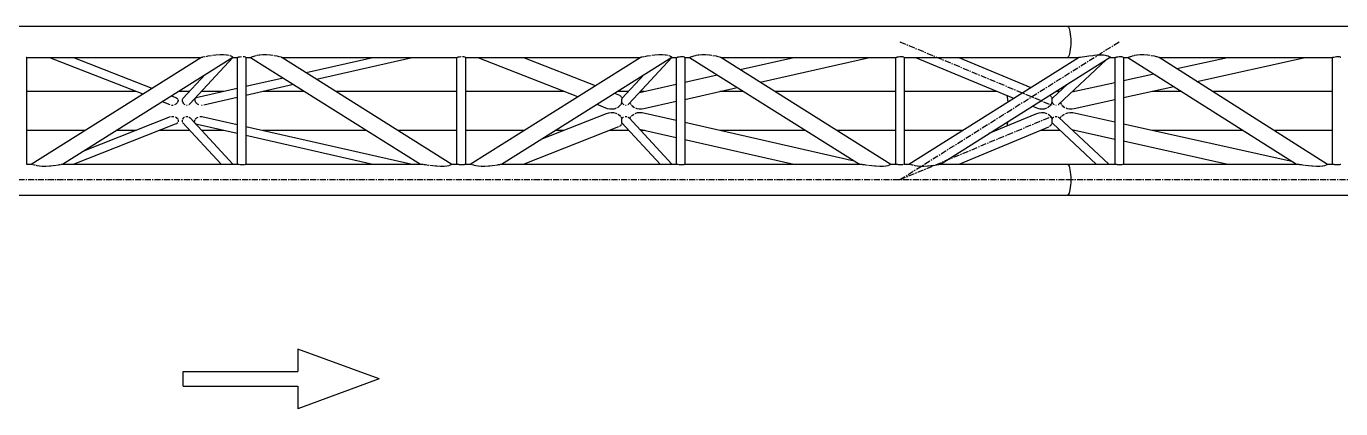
# Model space of a CAD drawing. Header units: millimetres. Extents: x 5143 to 30813, y 232 to 21408.
# Drawn here: x 26335 to 28053, y 13711 to 14211 of the extents above; entities that cross this region are included whole.
import ezdxf

# ---------------------------------------------------------------- set-up
doc = ezdxf.new("R2010")
doc.units = ezdxf.units.MM
doc.header["$LTSCALE"] = 0.25
doc.linetypes.add('CENTER', pattern=[50.8, 31.75, -6.35, 6.35, -6.35])
doc.linetypes.add('XKITLINE00', pattern=[0])

msp = doc.modelspace()

# ---------------------------------------------------------------- linework, layer by layer
at = {"color": 8, "linetype": 'XKITLINE00'}
for p, q in [((26261.4, 14210.6), (27695.3, 14210.6)), ((27695.3, 14210.6), (27696.1, 14210.3)), ((27695.3, 14210.6), (28863.8, 14210.6)), ((27695.3, 14210.6), (27696.1, 14210.3)), ((27696.1, 14210.3), (27696.9, 14209.4)), ((27696.1, 14210.3), (27696.9, 14209.4)), ((27696.9, 14209.4), (27697.6, 14207.9)), ((27696.9, 14209.4), (27697.6, 14207.9)), ((27697.6, 14207.9), (27698.2, 14205.8)), ((27697.6, 14207.9), (27698.2, 14205.8)), ((27698.2, 14205.8), (27698.7, 14203.3)), ((27698.7, 14203.3), (27699.2, 14200.4)), ((27699.2, 14200.4), (27699.5, 14197.2)), ((27699.5, 14197.2), (27699.7, 14193.8)), ((27699.7, 14186.7), (27699.5, 14183.3)), ((27699.7, 14193.8), (27699.8, 14190.3)), ((27699.8, 14190.3), (27699.7, 14186.7)), ((26335, 14170.3), (26335.2, 14170.1)), ((26335.2, 14170.1), (26335.2, 14030.6)), ((26335.2, 14170), (26563.4, 14170)), ((26341.3, 14030.6), (26563.4, 14170)), ((26365.6, 14170), (26487.3, 14122.2)), ((26382.3, 14030.5), (26604.8, 14170.2)), ((26396.8, 14170), (26499.3, 14129.7)), ((26605.1, 14170), (26549.2, 14109.8)), ((26563.4, 14170), (26563.5, 14170)), ((26563.5, 14170), (26563.7, 14170.1)), ((26563.7, 14170.1), (26564.5, 14170.3)), ((26564.9, 14170.3), (26565.4, 14170.4)), ((26565.4, 14170.4), (26565.8, 14170.5)), ((26565.8, 14170.5), (26568.6, 14171.1)), ((26568.6, 14171.1), (26568.6, 14171.1)), ((26569.6, 14171.3), (26571.6, 14171.6)), ((26571.6, 14171.6), (26572.8, 14171.9)), ((26572.8, 14171.9), (26577, 14172.6)), ((26578.6, 14172.8), (26583, 14173.3)), ((26583, 14173.3), (26588.3, 14173.8)), ((26588.3, 14173.8), (26593, 14173.8)), ((26593, 14173.8), (26596.9, 14173.5)), ((26596.9, 14173.5), (26597.7, 14173.3)), ((26597.7, 14173.3), (26600.1, 14172.9)), ((26600.1, 14172.9), (26600.4, 14172.8)), ((26601.1, 14172.6), (26602.4, 14172.1)), ((26602.4, 14172.1), (26603.1, 14171.6)), ((26603.1, 14171.6), (26603.8, 14171.3)), ((26603.8, 14171.3), (26603.9, 14171.3)), ((26604.1, 14171.1), (26604.6, 14170.6)), ((26604.4, 14170), (26610.6, 14170)), ((26604.6, 14170.6), (26604.5, 14170.5)), ((26604.5, 14170.5), (26604.7, 14170.3)), ((26604.7, 14170.3), (26604.8, 14170.2)), ((26610.6, 14170), (26610.8, 14170)), ((26610.6, 14170), (26610.6, 14030.6)), ((26610.8, 14170), (26611.6, 14170.3)), ((26610.8, 14170), (26610.8, 14170)), ((26611.9, 14170.3), (26612.7, 14170.5)), ((26612.7, 14170.5), (26612.9, 14170.5)), ((26612.9, 14170.5), (26614.5, 14170.9)), ((26614.5, 14170.9), (26616.3, 14171.1)), ((26618.5, 14171.1), (26619.6, 14171)), ((26619.6, 14171), (26620.9, 14170.7)), ((26620.9, 14170.7), (26621.3, 14170.5)), ((26621.3, 14170.5), (26621.7, 14170.4)), ((26621.7, 14170.4), (26621.7, 14170.3)), ((26621.8, 14170.3), (26622, 14170.1)), ((26622, 14170.1), (26622, 14030.6)), ((26622, 14170), (26628.2, 14170)), ((26628.1, 14170), (26628.4, 14170)), ((26628.1, 14170), (26850.2, 14030.6)), ((26628.1, 14170), (26628.1, 14170)), ((26628.6, 14170.2), (26628.4, 14170)), ((26628.6, 14170.2), (26628.9, 14170.3)), ((26629.2, 14170.3), (26629.8, 14170.5)), ((26629.9, 14170.6), (26629.8, 14170.5)), ((26629.9, 14170.6), (26631.1, 14171.1)), ((26631.4, 14171.3), (26631.5, 14171.3)), ((26631.5, 14171.3), (26632.7, 14171.6)), ((26632.7, 14171.6), (26633.7, 14172.1)), ((26633.7, 14172.1), (26635.5, 14172.6)), ((26636.3, 14172.8), (26636.6, 14172.9)), ((26636.6, 14172.9), (26639.3, 14173.2)), ((26639.3, 14173.2), (26640.2, 14173.4)), ((26640.2, 14173.4), (26644.2, 14173.8)), ((26644.2, 14173.8), (26648.8, 14173.7)), ((26648.8, 14173.7), (26653.8, 14173.3)), ((26653.8, 14173.3), (26654, 14173.2)), ((26654, 14173.2), (26657.6, 14172.8)), ((26659, 14172.6), (26662.7, 14171.8)), ((26662.7, 14171.8), (26663.8, 14171.6)), ((26663.8, 14171.6), (26665.3, 14171.3)), ((26666, 14171.1), (26666, 14171.1)), ((26666, 14171.1), (26668.1, 14170.5)), ((26668.1, 14170.5), (26668.3, 14170.4)), ((26668.3, 14170.4), (26668.5, 14170.3)), ((26668.6, 14170.3), (26669, 14170.1)), ((26669, 14170.1), (26891.2, 14030.6)), ((26669.1, 14170), (26897.4, 14170)), ((26700.7, 14150.1), (26788.1, 14170)), ((26714.3, 14141.6), (26839.2, 14170)), ((26897.4, 14170), (26897.5, 14170)), ((26897.4, 14170), (26897.4, 14030.6)), ((26897.5, 14170), (26897.6, 14170)), ((26897.6, 14170), (26898.4, 14170.3)), ((26898.7, 14170.3), (26899.5, 14170.5)), ((26899.5, 14170.5), (26899.7, 14170.5)), ((26899.7, 14170.5), (26901.3, 14170.9)), ((26901.3, 14170.9), (26903.1, 14171.1)), ((26903.1, 14171.1), (26903.4, 14171.1)), ((26905.1, 14171.1), (26906.4, 14171)), ((26906.4, 14171), (26907.7, 14170.7)), ((26907.7, 14170.7), (26908.1, 14170.5)), ((26908.1, 14170.5), (26908.5, 14170.4)), ((26908.5, 14170.4), (26908.5, 14170.3)), ((26908.6, 14170.3), (26908.8, 14170.1)), ((26908.8, 14170.1), (26908.8, 14030.6)), ((26908.8, 14170), (27137, 14170)), ((26914.9, 14030.6), (27137, 14170)), ((26924.9, 14170), (27055.4, 14118.7)), ((26955.9, 14030.5), (27178.4, 14170.2)), ((26984.6, 14170), (27078.4, 14133.2)), ((27178.7, 14170), (27122.8, 14109.8)), ((27137, 14170), (27137.3, 14170.1)), ((27137, 14170), (27137, 14170)), ((27137.3, 14170.1), (27138.2, 14170.3)), ((27138.5, 14170.3), (27139, 14170.4)), ((27139, 14170.4), (27139.4, 14170.5)), ((27139.4, 14170.5), (27142.2, 14171.1)), ((27142.2, 14171.1), (27142.4, 14171.1)), ((27143.3, 14171.3), (27145.2, 14171.6)), ((27145.2, 14171.6), (27146.3, 14171.8)), ((27146.3, 14171.8), (27150.9, 14172.6)), ((27152.4, 14172.8), (27156.5, 14173.2)), ((27156.5, 14173.2), (27161.8, 14173.7)), ((27161.8, 14173.7), (27166.5, 14173.8)), ((27166.5, 14173.8), (27170.4, 14173.5)), ((27170.4, 14173.5), (27171.3, 14173.2)), ((27171.3, 14173.2), (27173.6, 14172.9)), ((27173.6, 14172.9), (27173.9, 14172.8)), ((27174.6, 14172.6), (27175.9, 14172.1)), ((27175.9, 14172.1), (27176.6, 14171.6)), ((27176.6, 14171.6), (27177.4, 14171.3)), ((27177.4, 14171.3), (27177.5, 14171.3)), ((27177.6, 14171.1), (27178.2, 14170.6)), ((27178, 14170), (27184.2, 14170)), ((27178.2, 14170.6), (27178.1, 14170.5)), ((27178.1, 14170.5), (27178.2, 14170.3)), ((27178.3, 14170.3), (27178.4, 14170.2)), ((27184.2, 14170), (27184.3, 14170)), ((27184.2, 14170), (27184.2, 14030.6)), ((27184.3, 14170), (27184.4, 14170)), ((27184.4, 14170), (27185.2, 14170.3)), ((27185.5, 14170.3), (27186.3, 14170.4)), ((27186.3, 14170.4), (27186.5, 14170.5)), ((27186.5, 14170.5), (27188.1, 14170.9)), ((27188.1, 14170.9), (27189.9, 14171.1)), ((27189.9, 14171.1), (27191.6, 14171.1)), ((27191.6, 14171.1), (27193.2, 14171)), ((27193.2, 14171), (27194.5, 14170.7)), ((27194.5, 14170.7), (27194.9, 14170.4)), ((27194.9, 14170.4), (27195.3, 14170.4)), ((27195.3, 14170.4), (27195.3, 14170.3)), ((27195.4, 14170.3), (27195.6, 14170.1)), ((27195.6, 14170.1), (27195.6, 14030.6)), ((27195.6, 14170), (27201.7, 14170)), ((27201.7, 14170), (27202, 14170)), ((27201.7, 14170), (27423.8, 14030.6)), ((27201.7, 14170), (27201.7, 14170)), ((27202, 14170), (27202.2, 14170.2)), ((27202.2, 14170.2), (27202.6, 14170.3)), ((27202.8, 14170.3), (27203.3, 14170.4)), ((27203.5, 14170.6), (27203.3, 14170.4)), ((27203.5, 14170.6), (27204.8, 14171.1)), ((27205.1, 14171.3), (27206.3, 14171.5)), ((27205.1, 14171.2), (27205.1, 14171.3)), ((27206.3, 14171.5), (27207.4, 14172.1)), ((27207.4, 14172.1), (27209.3, 14172.6)), ((27210, 14172.8), (27210.3, 14172.8)), ((27210.3, 14172.8), (27212.9, 14173.2)), ((27212.9, 14173.2), (27213.8, 14173.4)), ((27213.8, 14173.4), (27217.9, 14173.8)), ((27217.9, 14173.8), (27222.5, 14173.7)), ((27222.5, 14173.7), (27227.5, 14173.2)), ((27227.5, 14173.2), (27227.6, 14173.2)), ((27227.6, 14173.2), (27231, 14172.8)), ((27232.3, 14172.6), (27236.4, 14171.8)), ((27236.4, 14171.8), (27237.4, 14171.5)), ((27237.4, 14171.5), (27238.8, 14171.2)), ((27239.4, 14171.1), (27239.7, 14171.1)), ((27239.7, 14171.1), (27241.7, 14170.4)), ((27241.7, 14170.4), (27241.9, 14170.4)), ((27241.9, 14170.4), (27242.1, 14170.3)), ((27242.2, 14170.3), (27242.6, 14170.1)), ((27242.6, 14170.1), (27464.8, 14030.6)), ((27242.7, 14170), (27471, 14170)), ((27268, 14154.1), (27337.8, 14170)), ((27294.2, 14137.6), (27436.7, 14170)), ((27470.9, 14170), (27470.9, 14030.6)), ((27471, 14170), (27471.1, 14170)), ((27471.1, 14170), (27471.2, 14170)), ((27471.2, 14170), (27472, 14170.3)), ((27472.3, 14170.3), (27473.1, 14170.4)), ((27473.1, 14170.4), (27473.3, 14170.5)), ((27473.3, 14170.5), (27474.9, 14170.9)), ((27474.9, 14170.9), (27476.6, 14171.1)), ((27476.6, 14171.1), (27478.4, 14171.1)), ((27478.4, 14171.1), (27480, 14171)), ((27480, 14171), (27481.3, 14170.7)), ((27481.3, 14170.7), (27481.7, 14170.4)), ((27481.7, 14170.4), (27482.1, 14170.4)), ((27482.1, 14170.4), (27482.1, 14170.3)), ((27482.2, 14170.3), (27482.3, 14170.1)), ((27482.3, 14170.1), (27482.3, 14030.6)), ((27482.3, 14170), (27695.3, 14170)), ((27488.4, 14030.6), (27710.1, 14170)), ((27497, 14170), (27625.2, 14116.6)), ((27529.4, 14030.5), (27751.3, 14170.1)), ((27553.7, 14170), (27647.7, 14130.8)), ((27695.3, 14170), (27696.1, 14170.3)), ((27695.3, 14170), (27696.1, 14170.3)), ((27695.3, 14170), (27710.4, 14170)), ((27696.9, 14171.2), (27696.1, 14170.3)), ((27696.9, 14171.2), (27696.1, 14170.3)), ((27697.6, 14172.7), (27696.9, 14171.2)), ((27697.6, 14172.7), (27696.9, 14171.2)), ((27698.2, 14174.7), (27697.6, 14172.7)), ((27698.2, 14174.7), (27697.6, 14172.7)), ((27698.7, 14177.2), (27698.2, 14174.7)), ((27699.2, 14180.1), (27698.7, 14177.2)), ((27699.5, 14183.3), (27699.2, 14180.1)), ((27710.2, 14170), (27710.1, 14169.9)), ((27710.1, 14169.9), (27710.2, 14169.9)), ((27710.2, 14169.9), (27711.7, 14170.2)), ((27711.7, 14170.2), (27712.7, 14170.3)), ((27712.7, 14170.3), (27714.5, 14170.6)), ((27714.5, 14170.6), (27718.4, 14171.2)), ((27718.4, 14171.2), (27723.4, 14172)), ((27723.4, 14172), (27728.6, 14172.6)), ((27728.6, 14172.6), (27730.2, 14172.7)), ((27730.2, 14172.7), (27733.9, 14173.1)), ((27733.9, 14173.1), (27738.7, 14173.3)), ((27738.7, 14173.3), (27742.8, 14173.1)), ((27742.8, 14173.1), (27744.6, 14172.7)), ((27744.6, 14172.7), (27746.1, 14172.5)), ((27746.1, 14172.5), (27748.6, 14171.9)), ((27748.6, 14171.9), (27749.9, 14171.2)), ((27749.9, 14171.2), (27750.2, 14171.1)), ((27750.2, 14171.1), (27751.1, 14170.6)), ((27751.1, 14170.6), (27751.1, 14170.3)), ((27751.1, 14170.3), (27751.3, 14170.1)), ((27751.1, 14170), (27757.2, 14170)), ((27757.2, 14170), (27757.4, 14169.9)), ((27757.2, 14170), (27757.2, 14030.6)), ((27757.4, 14170), (27758.2, 14170.2)), ((27757.4, 14169.9), (27757.4, 14170)), ((27758.2, 14170.2), (27758.4, 14170.3)), ((27758.7, 14170.3), (27759.4, 14170.4)), ((27759.4, 14170.4), (27759.5, 14170.5)), ((27759.5, 14170.5), (27761.1, 14170.8)), ((27761.1, 14170.8), (27762.9, 14171.1)), ((27762.9, 14171.1), (27764.6, 14171.1)), ((27764.6, 14171.1), (27766.2, 14171)), ((27766.2, 14171), (27767.5, 14170.7)), ((27767.5, 14170.7), (27768, 14170.4)), ((27768, 14170.4), (27768.3, 14170.4)), ((27768.3, 14170.4), (27768.3, 14170.3)), ((27768.4, 14170.3), (27768.6, 14170.1)), ((27768.6, 14170.1), (27768.6, 14030.5)), ((27768.6, 14170), (27774.5, 14170)), ((27774.5, 14170), (27994.6, 14030.6)), ((27774.6, 14170), (27774.9, 14169.9)), ((27774.9, 14169.9), (27775.1, 14170.1)), ((27775.1, 14170.1), (27775.7, 14170.3)), ((27775.8, 14170.3), (27776.3, 14170.4)), ((27776.4, 14170.5), (27776.3, 14170.4)), ((27776.4, 14170.5), (27778, 14171.1)), ((27778.3, 14171.2), (27779.4, 14171.5)), ((27779.4, 14171.5), (27780.4, 14172)), ((27780.4, 14172), (27782.8, 14172.6)), ((27783.2, 14172.7), (27786, 14173.1)), ((27786, 14173.1), (27786.7, 14173.3)), ((27786.7, 14173.3), (27790.7, 14173.7)), ((27790.7, 14173.7), (27795.3, 14173.6)), ((27795.3, 14173.6), (27800.2, 14173.2)), ((27800.2, 14173.2), (27800.6, 14173.1)), ((27800.6, 14173.1), (27803.7, 14172.7)), ((27804.7, 14172.6), (27804.8, 14172.6)), ((27804.8, 14172.6), (27809, 14171.8)), ((27809, 14171.8), (27810.2, 14171.5)), ((27810.2, 14171.5), (27811.5, 14171.2)), ((27811.9, 14171.1), (27812.3, 14171.1)), ((27812.3, 14171.1), (27814.4, 14170.4)), ((27814.4, 14170.4), (27814.5, 14170.4)), ((27814.5, 14170.4), (27814.7, 14170.3)), ((27814.8, 14170.3), (27815.1, 14170.1)), ((27815.1, 14170.1), (28035.4, 14030.6)), ((27815.3, 14170), (28041.4, 14170)), ((27838.5, 14155.3), (27904.8, 14170)), ((27864.7, 14138.7), (28006, 14170)), ((28041.3, 14170), (28041.3, 14030.6)), ((28041.4, 14170), (28041.5, 14169.9)), ((28041.5, 14169.9), (28041.6, 14170)), ((28041.6, 14170), (28042.4, 14170.2)), ((28042.4, 14170.2), (28042.7, 14170.3)), ((28042.9, 14170.3), (28043.6, 14170.4)), ((28043.6, 14170.4), (28043.7, 14170.4)), ((28043.7, 14170.4), (28045.2, 14170.8)), ((28045.2, 14170.8), (28047, 14171)), ((28047, 14171), (28048.8, 14171.1)), ((28048.8, 14171.1), (28050.4, 14171)), ((28050.4, 14171), (28051.6, 14170.7)), ((28051.6, 14170.7), (28052.1, 14170.4)), ((28052.1, 14170.4), (28052.4, 14170.4)), ((28052.4, 14170.4), (28052.5, 14170.3)), ((27683.8, 14108.6), (27746, 14166.8)), ((26569, 14147.7), (26539.6, 14116.2)), ((26622, 14132.3), (26670.6, 14143.3)), ((26622, 14120.7), (26684.1, 14134.8)), ((27142.6, 14147.7), (27113.3, 14116.2)), ((27136.2, 14124.2), (27184.2, 14135.1)), ((27195.6, 14137.7), (27237.8, 14147.3)), ((27676.4, 14117.2), (27695.4, 14134.9)), ((27701.1, 14124.9), (27757.2, 14137.3)), ((27768.6, 14139.8), (27808.3, 14148.6)), ((26335.2, 14125.7), (26478.4, 14125.7)), ((26524.5, 14119.8), (26530.6, 14117.4)), ((26530.6, 14117.4), (26531.7, 14116.8)), ((26533.9, 14125.7), (26548.5, 14125.7)), ((26556, 14116.8), (26557.3, 14117.6)), ((26557.3, 14117.6), (26610.6, 14129.7)), ((26564, 14125.7), (26592.9, 14125.7)), ((26566.9, 14108.2), (26610.6, 14118.1)), ((26644, 14125.7), (26698.7, 14125.7)), ((26739.7, 14125.7), (26897.4, 14125.7)), ((26908.8, 14125.7), (27037.7, 14125.7)), ((27103.6, 14123.3), (27108.2, 14121.5)), ((27107.5, 14125.7), (27122.1, 14125.7)), ((27108.2, 14121.5), (27109.2, 14121)), ((27110.2, 14120.6), (27110.3, 14120.5)), ((27110.3, 14120.5), (27111.4, 14119.6)), ((27111.4, 14119.6), (27111.9, 14119.2)), ((27111.9, 14119.2), (27112.4, 14118.5)), ((27112.8, 14118), (27113.1, 14117.6)), ((27113.1, 14117.6), (27113.2, 14116.8)), ((27137.6, 14125.7), (27142.6, 14125.7)), ((27195.6, 14115.2), (27264.1, 14130.8)), ((27241.5, 14125.7), (27272.2, 14125.7)), ((27313.3, 14125.7), (27470.9, 14125.7)), ((27482.3, 14125.7), (27603.3, 14125.7)), ((27616.1, 14120.3), (27616.7, 14118.2)), ((27616.1, 14120.3), (27616.7, 14118.2)), ((27616.7, 14118.2), (27617.2, 14115.2)), ((27616.7, 14118.2), (27617.2, 14115.2)), ((27672.3, 14120.4), (27673.2, 14119.7)), ((27673.2, 14119.7), (27673.7, 14119.3)), ((27673.7, 14119.3), (27674.3, 14118.5)), ((27674.7, 14118), (27674.9, 14117.6)), ((27674.9, 14117.6), (27675.1, 14116.8)), ((27676, 14116.8), (27676.4, 14117.2)), ((27676.4, 14117.2), (27676.5, 14117.2)), ((27680.6, 14125.7), (27685.5, 14125.7)), ((27702, 14125.7), (27704.8, 14125.7)), ((27768.6, 14117.4), (27834.5, 14132)), ((27806, 14125.7), (27844.4, 14125.7)), ((27885.2, 14125.7), (28041.3, 14125.7)), ((26512.5, 14112.3), (26522.6, 14108.3)), ((26524.7, 14107.8), (26527, 14107.8)), ((26529.4, 14108.5), (26531, 14109.3)), ((26531.7, 14110), (26531, 14109.3)), ((26531.7, 14116.8), (26532.1, 14116.6)), ((26531.7, 14110), (26532.4, 14110.6)), ((26532.1, 14116.6), (26532.9, 14115.5)), ((26532.8, 14111.5), (26532.4, 14110.6)), ((26533.2, 14114.9), (26533.4, 14113.8)), ((26533.4, 14113.6), (26533.2, 14112.2)), ((26533.2, 14112.2), (26533.2, 14112.1)), ((26533.4, 14113.8), (26533.4, 14113.6)), ((26539, 14114.8), (26538.9, 14113.6)), ((26538.9, 14113.6), (26538.9, 14113.2)), ((26538.9, 14113.2), (26539.2, 14112.1)), ((26539.1, 14114.9), (26539, 14114.8)), ((26539.6, 14116.2), (26539.3, 14115.5)), ((26539.4, 14111.5), (26540.2, 14110.1)), ((26540.2, 14110.1), (26540.3, 14110)), ((26540.3, 14110), (26541.5, 14108.9)), ((26541.5, 14108.9), (26542.3, 14108.5)), ((26544.5, 14107.8), (26544.8, 14107.7)), ((26544.8, 14107.7), (26545.2, 14107.8)), ((26547.6, 14108.5), (26548, 14108.6)), ((26548, 14108.6), (26549.2, 14109.8)), ((26556, 14116.8), (26555.2, 14115.6)), ((26555.2, 14115.6), (26555.2, 14115.5)), ((26555.2, 14114.9), (26555.2, 14114.1)), ((26555.2, 14114.1), (26555.5, 14113.6)), ((26555.5, 14113.6), (26555.7, 14112.5)), ((26555.7, 14112.5), (26556, 14112.1)), ((26556.4, 14111.5), (26556.8, 14110.9)), ((26556.8, 14110.9), (26557.9, 14110)), ((26557.9, 14110), (26558.4, 14109.5)), ((26558.4, 14109.5), (26560.3, 14108.5)), ((26560.3, 14108.5), (26560.3, 14108.5)), ((26564.2, 14107.8), (26564.8, 14107.7)), ((26564.8, 14107.7), (26564.9, 14107.8)), ((27080.6, 14108.8), (27094.3, 14103.4)), ((27094.3, 14103.4), (27097.4, 14102.7)), ((27097.4, 14102.7), (27100.5, 14102.6)), ((27100.5, 14102.6), (27103.5, 14103)), ((27103.5, 14103), (27106.3, 14103.9)), ((27106.3, 14103.9), (27106.3, 14103.9)), ((27107.6, 14104.6), (27108.7, 14105.2)), ((27108.7, 14105.2), (27109.7, 14106.2)), ((27109.7, 14106.2), (27110.7, 14107)), ((27111.3, 14107.8), (27110.7, 14107)), ((27112.2, 14109), (27111.8, 14108.5)), ((27112.6, 14110), (27112.2, 14109)), ((27113.2, 14111.1), (27112.6, 14110)), ((27112.9, 14115.1), (27112.8, 14113.6)), ((27112.8, 14113.6), (27112.9, 14113.4)), ((27113.1, 14115.5), (27112.9, 14115.1)), ((27112.9, 14113.4), (27113, 14111.8)), ((27113, 14111.8), (27113.2, 14111)), ((27113.3, 14116.2), (27113.1, 14115.5)), ((27113.2, 14116.8), (27113.4, 14116.3)), ((27113.2, 14111), (27113.8, 14110.1)), ((27113.8, 14110.1), (27113.9, 14110)), ((27113.9, 14110), (27115, 14108.9)), ((27115, 14108.9), (27115.9, 14108.5)), ((27118.1, 14107.8), (27118.4, 14107.7)), ((27118.4, 14107.7), (27118.8, 14107.8)), ((27121.2, 14108.5), (27121.6, 14108.6)), ((27121.6, 14108.6), (27122.8, 14109.8)), ((27123.6, 14110.7), (27124.1, 14110)), ((27124.1, 14110), (27125.2, 14108.5)), ((27125.7, 14107.8), (27127.5, 14106.2)), ((27127.5, 14106.2), (27127.7, 14106)), ((27127.7, 14106), (27129.8, 14104.6)), ((27131.3, 14103.9), (27132.8, 14103.3)), ((27132.8, 14103.3), (27135.8, 14102.7)), ((27135.8, 14102.7), (27138.9, 14102.6)), ((27138.9, 14102.6), (27142, 14103.1)), ((27142, 14103.1), (27184.2, 14112.7)), ((27617.2, 14115.2), (27617.7, 14111.9)), ((27617.2, 14115.2), (27617.7, 14111.9)), ((27649.8, 14106.3), (27656.5, 14103.5)), ((27656.5, 14103.5), (27659.5, 14102.8)), ((27659.5, 14102.8), (27662.6, 14102.6)), ((27662.6, 14102.6), (27665.6, 14103)), ((27665.6, 14103), (27668.4, 14103.9)), ((27669.6, 14104.6), (27670.8, 14105.3)), ((27670.8, 14105.3), (27671.8, 14106.3)), ((27671.8, 14106.3), (27672.7, 14107.1)), ((27673.3, 14107.8), (27672.7, 14107.1)), ((27674.2, 14109.1), (27673.8, 14108.5)), ((27674.6, 14110.1), (27674.2, 14109.1)), ((27675.2, 14111.3), (27674.6, 14110.1)), ((27675.2, 14115.4), (27675, 14115)), ((27675, 14115), (27675, 14113.5)), ((27675, 14113.5), (27675, 14113.3)), ((27675, 14113.3), (27675.1, 14111.7)), ((27675.1, 14116.8), (27675.4, 14116.2)), ((27675.1, 14111.7), (27675.2, 14111.3)), ((27675.3, 14116.2), (27675.2, 14115.4)), ((27675.2, 14111.3), (27676, 14110.1)), ((27675.2, 14111.3), (27675.2, 14111.3)), ((27675.4, 14116.2), (27676, 14116.8)), ((27676, 14110.1), (27676.1, 14110)), ((27676.1, 14110), (27677.3, 14108.9)), ((27677.3, 14108.9), (27678.1, 14108.5)), ((27680.3, 14107.8), (27680.6, 14107.7)), ((27680.6, 14107.7), (27680.9, 14107.8)), ((27683.4, 14108.5), (27683.8, 14108.6)), ((27685.9, 14110.6), (27686.3, 14110.1)), ((27686.3, 14110.1), (27686.3, 14110)), ((27686.3, 14110), (27687.5, 14108.5)), ((27688, 14107.8), (27689.8, 14106.3)), ((27689.8, 14106.3), (27690.1, 14106)), ((27690.1, 14106), (27692.2, 14104.6)), ((27693.8, 14103.9), (27695.2, 14103.3)), ((27695.2, 14103.3), (27698.2, 14102.7)), ((27698.2, 14102.7), (27701.4, 14102.7)), ((27701.4, 14102.7), (27704.4, 14103.2)), ((27704.4, 14103.2), (27757.2, 14114.9)), ((26396.7, 14030.6), (26530.3, 14083)), ((26410.2, 14048.1), (26523.5, 14092.6)), ((26524.8, 14092.8), (26525.7, 14093)), ((26525.7, 14093), (26528, 14092.8)), ((26528, 14092.8), (26528, 14092.8)), ((26530, 14092.2), (26531.7, 14091.1)), ((26530.3, 14083), (26532, 14083.8)), ((26531.7, 14091.1), (26532, 14090.7)), ((26532, 14090.7), (26533, 14089.6)), ((26532, 14083.9), (26533.2, 14085)), ((26532, 14083.9), (26532, 14083.8)), ((26533, 14089.6), (26533.2, 14089.1)), ((26533.2, 14085.1), (26533.2, 14085)), ((26533.7, 14086.4), (26533.4, 14085.7)), ((26533.5, 14088.5), (26533.6, 14088.1)), ((26533.6, 14088.1), (26533.6, 14087.1)), ((26533.6, 14087.1), (26533.7, 14086.4)), ((26539, 14088.5), (26538.8, 14087.4)), ((26538.8, 14087.4), (26538.8, 14087.1)), ((26538.8, 14087.1), (26538.9, 14085.9)), ((26538.9, 14085.9), (26539, 14085.7)), ((26540, 14090.6), (26539.2, 14089.1)), ((26539.3, 14085.1), (26539.5, 14084.5)), ((26539.5, 14084.5), (26589.7, 14030.6)), ((26540, 14090.6), (26540.2, 14090.7)), ((26540.2, 14090.7), (26541.3, 14091.8)), ((26541.3, 14091.8), (26541.9, 14092.1)), ((26543.7, 14092.8), (26544.6, 14093)), ((26544.6, 14093), (26546.3, 14092.8)), ((26547.7, 14092.1), (26547.9, 14092.1)), ((26547.9, 14092.1), (26549.1, 14090.9)), ((26549.1, 14090.9), (26605.1, 14030.6)), ((26554.8, 14086.9), (26554.7, 14085.7)), ((26555, 14087.1), (26554.8, 14086.9)), ((26554.9, 14085.1), (26555.3, 14084.2)), ((26555.4, 14088.5), (26555, 14087.1)), ((26555.5, 14084), (26555.7, 14083.9)), ((26555.7, 14083.9), (26556.4, 14083.2)), ((26556.7, 14090.1), (26555.9, 14089.1)), ((26556.4, 14083.2), (26558.2, 14082.7)), ((26556.7, 14090.1), (26557.5, 14090.7)), ((26557.5, 14090.7), (26558.3, 14091.5)), ((26558.2, 14082.7), (26610.6, 14070.9)), ((26558.3, 14091.5), (26559.6, 14092.1)), ((26561.9, 14092.8), (26562.4, 14092.9)), ((26562.4, 14092.9), (26564.7, 14092.9)), ((26564.7, 14092.9), (26610.6, 14082.5)), ((27007.9, 14063.2), (27093.3, 14096.7)), ((27093.3, 14096.7), (27096.3, 14097.7)), ((27096.3, 14097.7), (27099.3, 14098.1)), ((27099.3, 14098.1), (27102.4, 14098)), ((27102.4, 14098), (27105.3, 14097.3)), ((27105.3, 14097.3), (27106.7, 14096.7)), ((27108.1, 14096), (27110.1, 14094.6)), ((27110.1, 14094.6), (27110.1, 14094.5)), ((27110.1, 14094.5), (27111.7, 14092.8)), ((27112.1, 14092.1), (27112.9, 14090.7)), ((27112.9, 14087.9), (27112.8, 14087.2)), ((27112.8, 14087.2), (27112.8, 14087)), ((27112.8, 14087), (27112.9, 14085.7)), ((27112.9, 14090.7), (27113, 14090.5)), ((27113, 14088.8), (27112.9, 14088)), ((27112.9, 14085.6), (27112.9, 14085.4)), ((27112.9, 14085.4), (27113, 14085.1)), ((27113, 14090.5), (27113.3, 14089.8)), ((27113.3, 14089.9), (27113, 14088.8)), ((27113, 14085.1), (27113.3, 14084.3)), ((27113.5, 14083.9), (27113, 14082.6)), ((27113.6, 14090.5), (27113.3, 14090)), ((27113.3, 14090), (27113.3, 14089.9)), ((27113.3, 14084.3), (27163.2, 14030.6)), ((27113.6, 14084), (27113.5, 14083.9)), ((27113.6, 14090.5), (27113.8, 14090.7)), ((27113.8, 14090.7), (27114.9, 14091.8)), ((27114.9, 14091.8), (27115.5, 14092.1)), ((27117.4, 14092.8), (27118.2, 14093)), ((27118.2, 14093), (27119.9, 14092.8)), ((27121.3, 14092.1), (27121.5, 14092.1)), ((27121.5, 14092.1), (27122.7, 14090.9)), ((27122.7, 14090.9), (27178.7, 14030.6)), ((27123.8, 14090.7), (27123.4, 14090.1)), ((27124.3, 14091.7), (27123.8, 14090.7)), ((27124.7, 14092.1), (27124.3, 14091.7)), ((27126.1, 14093.8), (27125.3, 14092.8)), ((27126.1, 14093.8), (27127.2, 14094.5)), ((27127.2, 14094.5), (27128.3, 14095.5)), ((27128.3, 14095.5), (27129.2, 14096)), ((27130.5, 14096.7), (27130.8, 14096.9)), ((27130.8, 14096.9), (27133.6, 14097.8)), ((27133.6, 14097.8), (27136.7, 14098.1)), ((27136.7, 14098.1), (27139.7, 14097.9)), ((27139.7, 14097.9), (27184.2, 14087.8)), ((27195.6, 14085.3), (27416.6, 14035.1)), ((27593.4, 14070.8), (27655.5, 14096.7)), ((27617.2, 14085.3), (27616.7, 14082.3)), ((27617.2, 14085.3), (27616.7, 14082.3)), ((27617.3, 14085.8), (27617.2, 14085.3)), ((27617.3, 14085.8), (27617.2, 14085.3)), ((27655.5, 14096.7), (27658.4, 14097.6)), ((27658.4, 14097.6), (27661.4, 14098)), ((27661.4, 14098), (27664.5, 14097.9)), ((27664.5, 14097.9), (27667.3, 14097.3)), ((27667.3, 14097.3), (27668.6, 14096.7)), ((27670.1, 14096), (27672, 14094.5)), ((27672, 14094.5), (27672.1, 14094.4)), ((27672.1, 14094.4), (27673.6, 14092.8)), ((27674.1, 14092.1), (27674.9, 14090.6)), ((27675.4, 14083.8), (27674.8, 14082.6)), ((27674.9, 14090.6), (27675, 14090.4)), ((27675, 14087.3), (27674.9, 14087.1)), ((27674.9, 14087.1), (27675, 14085.7)), ((27675, 14090.4), (27675.3, 14089.5)), ((27675.1, 14088.9), (27675, 14088)), ((27675, 14087.9), (27675, 14087.3)), ((27675, 14085.6), (27675, 14085.5)), ((27675, 14085.5), (27675.1, 14085.1)), ((27675.3, 14089.7), (27675.1, 14088.9)), ((27675.1, 14085.1), (27675.3, 14084.4)), ((27675.8, 14090.5), (27675.3, 14089.7)), ((27675.5, 14084.2), (27675.4, 14083.9)), ((27675.4, 14083.9), (27675.4, 14083.8)), ((27675.5, 14084.2), (27675.9, 14083.9)), ((27675.8, 14090.5), (27676, 14090.7)), ((27675.9, 14083.9), (27676.3, 14083.5)), ((27676, 14090.7), (27677.1, 14091.8)), ((27676.3, 14083.5), (27676.4, 14083.4)), ((27676.3, 14083.5), (27732.9, 14030.6)), ((27677.1, 14091.8), (27677.7, 14092.1)), ((27679.6, 14092.8), (27680.4, 14093)), ((27680.4, 14093), (27682.1, 14092.7)), ((27683.5, 14092.1), (27683.6, 14092)), ((27683.6, 14092), (27749.4, 14030.6)), ((27686, 14090.6), (27685.7, 14090.1)), ((27686.6, 14091.7), (27686, 14090.6)), ((27687, 14092.1), (27686.6, 14091.7)), ((27688.5, 14093.7), (27687.6, 14092.8)), ((27688.5, 14093.7), (27689.5, 14094.4)), ((27689.5, 14094.4), (27690.7, 14095.5)), ((27690.7, 14095.5), (27691.6, 14096)), ((27693, 14096.7), (27693.2, 14096.8)), ((27693.2, 14096.8), (27696.1, 14097.7)), ((27696.1, 14097.7), (27699.2, 14098)), ((27699.2, 14098), (27702.3, 14097.8)), ((27702.3, 14097.8), (27757.2, 14085.7)), ((27768.6, 14083.1), (27988.5, 14034.4)), ((26335.2, 14074.9), (26411.9, 14074.9)), ((26452.9, 14074.9), (26478.5, 14074.9)), ((26509.5, 14074.9), (26548.5, 14074.9)), ((26564, 14074.9), (26592.9, 14074.9)), ((26622, 14079.9), (26839.2, 14030.6)), ((26622, 14068.3), (26788, 14030.6)), ((26644.1, 14074.9), (26779.6, 14074.9)), ((26820.7, 14074.9), (26897.4, 14074.9)), ((26908.8, 14074.9), (26985.5, 14074.9)), ((26984.7, 14030.6), (27109.5, 14079.6)), ((27026.5, 14074.9), (27037.7, 14074.9)), ((27097.5, 14074.9), (27122.1, 14074.9)), ((27110.2, 14080), (27111.4, 14080.7)), ((27111.7, 14081), (27111.4, 14080.7)), ((27112.7, 14082.1), (27111.7, 14081)), ((27136.2, 14076.4), (27184.2, 14065.5)), ((27137.6, 14074.9), (27142.8, 14074.9)), ((27241.3, 14074.9), (27353.2, 14074.9)), ((27394.2, 14074.9), (27470.9, 14074.9)), ((27482.3, 14074.9), (27558.9, 14074.9)), ((27553.8, 14030.6), (27671.2, 14079.5)), ((27599.9, 14074.9), (27603.2, 14074.9)), ((27616.7, 14082.3), (27616.1, 14080.3)), ((27616.7, 14082.3), (27616.1, 14080.3)), ((27660.1, 14074.9), (27685.5, 14074.9)), ((27671.2, 14079.5), (27671.3, 14079.5)), ((27672, 14080), (27673.1, 14080.6)), ((27673.4, 14081), (27673.1, 14080.6)), ((27674.5, 14082.1), (27673.4, 14081)), ((27701.1, 14075.7), (27757.2, 14063.3)), ((27702, 14074.9), (27704.9, 14074.9)), ((27805.8, 14074.9), (27924.6, 14074.9)), ((27965.4, 14074.9), (28041.3, 14074.9)), ((27195.6, 14062.9), (27338, 14030.6)), ((27768.6, 14060.8), (27904.9, 14030.6)), ((26335.2, 14030.6), (26341.6, 14030.6)), ((26341.7, 14030.5), (26342.4, 14030.5)), ((26342.4, 14030.5), (26342.7, 14030.5)), ((26342.7, 14030.5), (26343.3, 14030.3)), ((26343.6, 14030.2), (26343.9, 14030.1)), ((26343.9, 14030.1), (26345.7, 14029.8)), ((26345.7, 14029.8), (26346.1, 14029.6)), ((26346.1, 14029.6), (26346.8, 14029.4)), ((26347.5, 14029.2), (26348.7, 14028.9)), ((26348.7, 14028.9), (26352.2, 14028.4)), ((26352.2, 14028.4), (26356.1, 14028)), ((26356.1, 14028), (26360.6, 14028)), ((26360.6, 14028), (26365.5, 14028.3)), ((26365.5, 14028.3), (26367, 14028.4)), ((26367, 14028.4), (26370.3, 14028.7)), ((26370.3, 14028.7), (26374, 14029.2)), ((26375.2, 14029.4), (26377.1, 14029.8)), ((26377.1, 14029.8), (26378.5, 14029.9)), ((26378.5, 14029.9), (26380, 14030.2)), ((26380.5, 14030.3), (26381.1, 14030.4)), ((26381.1, 14030.4), (26381.5, 14030.5)), ((26381.5, 14030.5), (26382.3, 14030.5)), ((26382.3, 14030.6), (26611.1, 14030.6)), ((26611.3, 14030.5), (26611.6, 14030.5)), ((26611.6, 14030.5), (26612.7, 14030.5)), ((26612.7, 14030.5), (26612.9, 14030.4)), ((26612.9, 14030.4), (26613.9, 14030.3)), ((26614.5, 14030.2), (26616.3, 14030.1)), ((26616.3, 14030.1), (26618, 14030)), ((26618, 14030), (26619.6, 14030.1)), ((26619.6, 14030.1), (26620, 14030.2)), ((26620.6, 14030.3), (26620.9, 14030.3)), ((26620.9, 14030.3), (26621.3, 14030.5)), ((26621.3, 14030.5), (26621.7, 14030.5)), ((26621.7, 14030.5), (26621.9, 14030.5)), ((26622, 14030.6), (26850.9, 14030.6)), ((26851.1, 14030.5), (26852.8, 14030.5)), ((26851.1, 14030.5), (26851.1, 14030.5)), ((26852.8, 14030.5), (26853.2, 14030.4)), ((26853.2, 14030.4), (26854.2, 14030.3)), ((26854.9, 14030.2), (26856.7, 14029.9)), ((26856.7, 14029.9), (26858.6, 14029.8)), ((26858.6, 14029.8), (26860.9, 14029.4)), ((26862.3, 14029.2), (26866.2, 14028.8)), ((26866.2, 14028.8), (26870, 14028.4)), ((26870, 14028.4), (26871.4, 14028.3)), ((26871.4, 14028.3), (26876.5, 14028)), ((26876.5, 14028), (26881, 14028)), ((26881, 14028), (26884.6, 14028.4)), ((26884.6, 14028.4), (26884.7, 14028.4)), ((26884.7, 14028.4), (26887.5, 14028.9)), ((26887.5, 14028.9), (26888.5, 14029.2)), ((26889, 14029.4), (26889.5, 14029.5)), ((26889.5, 14029.5), (26889.7, 14029.8)), ((26889.7, 14029.8), (26890.8, 14030.1)), ((26890.9, 14030.2), (26890.8, 14030.1)), ((26891.1, 14030.5), (26891, 14030.3)), ((26891.1, 14030.5), (26891.2, 14030.5)), ((26891.2, 14030.6), (26897.9, 14030.6)), ((26891.3, 14030.5), (26891.2, 14030.5)), ((26897.5, 14030.6), (26897.6, 14030.6)), ((26898, 14030.5), (26898.4, 14030.5)), ((26898.4, 14030.5), (26899.5, 14030.5)), ((26899.5, 14030.5), (26899.7, 14030.4)), ((26899.7, 14030.4), (26900.7, 14030.3)), ((26901.3, 14030.2), (26903.1, 14030)), ((26903.1, 14030), (26904.8, 14030)), ((26904.8, 14030), (26906.4, 14030.1)), ((26906.4, 14030.1), (26906.8, 14030.2)), ((26907.4, 14030.3), (26907.7, 14030.3)), ((26907.7, 14030.3), (26908.1, 14030.5)), ((26908.1, 14030.5), (26908.5, 14030.5)), ((26908.5, 14030.5), (26908.7, 14030.5)), ((26908.8, 14030.6), (26915.2, 14030.6)), ((26915, 14030.6), (26915, 14030.6)), ((26915, 14030.6), (26915, 14030.6)), ((26915.3, 14030.5), (26916, 14030.5)), ((26916, 14030.5), (26916.3, 14030.5)), ((26916.3, 14030.5), (26916.9, 14030.3)), ((26917.1, 14030.2), (26917.5, 14030.1)), ((26917.5, 14030.1), (26919.3, 14029.7)), ((26919.3, 14029.7), (26919.6, 14029.6)), ((26919.6, 14029.6), (26920.3, 14029.4)), ((26920.9, 14029.2), (26922.3, 14028.9)), ((26922.3, 14028.9), (26925.7, 14028.4)), ((26925.7, 14028.4), (26929.6, 14028)), ((26929.6, 14028), (26934.1, 14027.9)), ((26934.1, 14027.9), (26939, 14028.2)), ((26939, 14028.2), (26940.6, 14028.4)), ((26940.6, 14028.4), (26943.9, 14028.7)), ((26943.9, 14028.7), (26947.9, 14029.2)), ((26948.8, 14029.4), (26950.7, 14029.7)), ((26950.7, 14029.7), (26952.1, 14029.9)), ((26952.1, 14029.9), (26953.7, 14030.2)), ((26954.2, 14030.3), (26954.7, 14030.4)), ((26954.7, 14030.4), (26955.1, 14030.5)), ((26955.1, 14030.5), (26955.9, 14030.5)), ((26955.9, 14030.6), (27184.7, 14030.6)), ((27184.3, 14030.6), (27184.3, 14030.6)), ((27184.3, 14030.6), (27184.4, 14030.6)), ((27184.8, 14030.5), (27185.2, 14030.5)), ((27185.2, 14030.5), (27186.3, 14030.5)), ((27186.3, 14030.5), (27186.5, 14030.4)), ((27186.5, 14030.4), (27187.5, 14030.3)), ((27188, 14030.2), (27188.1, 14030.2)), ((27188.1, 14030.2), (27189.9, 14030)), ((27189.9, 14030), (27191.6, 14030)), ((27191.6, 14030), (27193.2, 14030.1)), ((27193.2, 14030.1), (27193.7, 14030.2)), ((27194.2, 14030.3), (27194.5, 14030.3)), ((27194.5, 14030.3), (27194.9, 14030.5)), ((27194.9, 14030.5), (27195.3, 14030.5)), ((27195.3, 14030.5), (27195.5, 14030.5)), ((27195.6, 14030.6), (27424.5, 14030.6)), ((27424.1, 14030.6), (27424, 14030.6)), ((27424.1, 14030.6), (27424.3, 14030.6)), ((27424.6, 14030.5), (27424.7, 14030.5)), ((27424.7, 14030.5), (27426.4, 14030.5)), ((27426.4, 14030.5), (27426.8, 14030.4)), ((27426.8, 14030.4), (27427.7, 14030.3)), ((27428.3, 14030.2), (27430.3, 14029.9)), ((27430.3, 14029.9), (27432.2, 14029.7)), ((27432.2, 14029.7), (27434.4, 14029.4)), ((27435.6, 14029.2), (27439.9, 14028.7)), ((27439.9, 14028.7), (27443.6, 14028.4)), ((27443.6, 14028.4), (27445.1, 14028.2)), ((27445.1, 14028.2), (27450.2, 14027.9)), ((27450.2, 14027.9), (27454.6, 14028)), ((27454.6, 14028), (27458.2, 14028.4)), ((27458.2, 14028.4), (27458.3, 14028.4)), ((27458.3, 14028.4), (27461.1, 14028.9)), ((27461.1, 14028.9), (27462.2, 14029.2)), ((27462.7, 14029.4), (27463.1, 14029.5)), ((27463.1, 14029.5), (27463.3, 14029.7)), ((27463.3, 14029.7), (27464.4, 14030)), ((27464.5, 14030.2), (27464.4, 14030)), ((27464.7, 14030.5), (27464.6, 14030.3)), ((27464.7, 14030.5), (27464.8, 14030.5)), ((27464.8, 14030.6), (27471.5, 14030.6)), ((27464.8, 14030.5), (27464.8, 14030.5)), ((27471.1, 14030.6), (27471.1, 14030.6)), ((27471.1, 14030.6), (27471.2, 14030.6)), ((27471.6, 14030.6), (27472, 14030.5)), ((27472, 14030.5), (27473.1, 14030.5)), ((27473.1, 14030.5), (27473.3, 14030.4)), ((27473.3, 14030.4), (27474.2, 14030.3)), ((27474.8, 14030.2), (27474.9, 14030.2)), ((27474.9, 14030.2), (27476.6, 14030)), ((27476.6, 14030), (27478.4, 14030)), ((27478.4, 14030), (27480, 14030.1)), ((27480, 14030.1), (27480.6, 14030.2)), ((27481.1, 14030.3), (27481.3, 14030.3)), ((27481.3, 14030.3), (27481.7, 14030.5)), ((27481.7, 14030.5), (27482.1, 14030.5)), ((27482.1, 14030.5), (27482.3, 14030.6)), ((27482.3, 14030.6), (27488.8, 14030.6)), ((27488.9, 14030.5), (27489.6, 14030.5)), ((27489.6, 14030.5), (27489.9, 14030.5)), ((27489.9, 14030.5), (27490.5, 14030.3)), ((27490.8, 14030.2), (27491.1, 14030.1)), ((27491.1, 14030.1), (27492.8, 14029.8)), ((27492.8, 14029.8), (27493.3, 14029.6)), ((27493.3, 14029.6), (27494, 14029.4)), ((27494.8, 14029.2), (27495.9, 14028.9)), ((27495.9, 14028.9), (27499.3, 14028.5)), ((27499.3, 14028.5), (27499.4, 14028.5)), ((27499.4, 14028.5), (27503.3, 14028.1)), ((27503.3, 14028.1), (27507.8, 14028)), ((27507.8, 14028), (27512.7, 14028.3)), ((27512.7, 14028.3), (27514.1, 14028.5)), ((27514.1, 14028.5), (27517.6, 14028.8)), ((27517.6, 14028.8), (27520.7, 14029.2)), ((27522.1, 14029.4), (27524.2, 14029.8)), ((27524.2, 14029.8), (27525.7, 14030)), ((27525.7, 14030), (27526.9, 14030.2)), ((27527.5, 14030.3), (27528.3, 14030.4)), ((27528.3, 14030.4), (27528.6, 14030.5)), ((27528.6, 14030.5), (27529.4, 14030.5)), ((27529.4, 14030.6), (27695.3, 14030.6)), ((27695.3, 14030.6), (27696.1, 14030.3)), ((27695.3, 14030.6), (27757.7, 14030.6)), ((27695.3, 14030.6), (27696.1, 14030.3)), ((27696.1, 14030.3), (27696.9, 14029.4)), ((27696.1, 14030.3), (27696.9, 14029.4)), ((27696.9, 14029.4), (27697.6, 14027.9)), ((27696.9, 14029.4), (27697.6, 14027.9)), ((27697.6, 14027.9), (27698.2, 14025.8)), ((27697.6, 14027.9), (27698.2, 14025.8)), ((27698.2, 14025.8), (27698.8, 14023.3)), ((27698.8, 14023.3), (27699.2, 14020.4)), ((27699.2, 14020.4), (27699.5, 14017.2)), ((27699.5, 14017.2), (27699.7, 14013.8)), ((27757.3, 14030.6), (27757.4, 14030.6)), ((27757.4, 14030.6), (27757.4, 14030.6)), ((27757.9, 14030.6), (27758.2, 14030.5)), ((27758.2, 14030.5), (27759.4, 14030.5)), ((27759.4, 14030.5), (27759.5, 14030.4)), ((27759.5, 14030.4), (27760.6, 14030.3)), ((27761, 14030.2), (27761.1, 14030.2)), ((27761.1, 14030.2), (27762.9, 14030)), ((27762.9, 14030), (27764.6, 14030)), ((27764.6, 14030), (27766.2, 14030.1)), ((27766.2, 14030.1), (27767, 14030.2)), ((27767.5, 14030.3), (27768, 14030.5)), ((27768, 14030.5), (27768.3, 14030.5)), ((27768.3, 14030.5), (27768.6, 14030.5)), ((27768.6, 14030.6), (27995.3, 14030.6)), ((27994.9, 14030.6), (27994.9, 14030.6)), ((27994.9, 14030.6), (27995.2, 14030.6)), ((27995.4, 14030.6), (27995.5, 14030.5)), ((27995.5, 14030.5), (27997.3, 14030.5)), ((27997.3, 14030.5), (27997.6, 14030.4)), ((27997.6, 14030.4), (27998.6, 14030.3)), ((27999.1, 14030.2), (28001.1, 14029.9)), ((28001.1, 14029.9), (28003.2, 14029.7)), ((28003.2, 14029.7), (28005.3, 14029.4)), ((28006.2, 14029.2), (28010.6, 14028.7)), ((28010.6, 14028.7), (28014.6, 14028.4)), ((28014.6, 14028.4), (28015.8, 14028.2)), ((28015.8, 14028.2), (28020.9, 14027.9)), ((28020.9, 14027.9), (28025.3, 14027.9)), ((28025.3, 14027.9), (28028.9, 14028.3)), ((28028.9, 14028.3), (28029.1, 14028.4)), ((28029.1, 14028.4), (28031.8, 14028.8)), ((28031.8, 14028.8), (28033.2, 14029.2)), ((28033.6, 14029.4), (28033.7, 14029.4)), ((28033.7, 14029.4), (28034, 14029.7)), ((28034, 14029.7), (28035, 14030)), ((28035.1, 14030.2), (28035, 14030)), ((28035.3, 14030.5), (28035.2, 14030.3)), ((28035.3, 14030.5), (28035.4, 14030.5)), ((28035.4, 14030.6), (28041.9, 14030.6)), ((28035.4, 14030.6), (28035.4, 14030.5)), ((28041.5, 14030.6), (28041.5, 14030.6)), ((28041.5, 14030.6), (28041.6, 14030.6)), ((28042, 14030.6), (28042.4, 14030.5)), ((28042.4, 14030.5), (28043.6, 14030.5)), ((28043.6, 14030.5), (28043.7, 14030.4)), ((28043.7, 14030.4), (28044.6, 14030.3)), ((28045, 14030.2), (28045.2, 14030.2)), ((28045.2, 14030.2), (28047, 14030)), ((28047, 14030), (28048.8, 14030)), ((28048.8, 14030), (28050.4, 14030.1)), ((28050.4, 14030.1), (28051.3, 14030.2)), ((28051.7, 14030.3), (28052.2, 14030.5)), ((28052.2, 14030.5), (28052.4, 14030.5)), ((28052.4, 14030.5), (28052.7, 14030.5)), ((27698.8, 13997.2), (27698.2, 13994.7)), ((27699.2, 14000.1), (27698.8, 13997.2)), ((27699.5, 14003.3), (27699.2, 14000.1)), ((27699.7, 14006.7), (27699.5, 14003.3)), ((27699.7, 14013.8), (27699.8, 14010.3)), ((27699.8, 14010.3), (27699.7, 14006.7)), ((26261.4, 13990), (27695.3, 13990)), ((27695.3, 13990), (27696.1, 13990.3)), ((27695.3, 13990), (27696.1, 13990.3)), ((27695.3, 13990), (28893.5, 13990)), ((27696.9, 13991.2), (27696.1, 13990.3)), ((27696.9, 13991.2), (27696.1, 13990.3)), ((27697.6, 13992.7), (27696.9, 13991.2)), ((27697.6, 13992.7), (27696.9, 13991.2)), ((27698.2, 13994.7), (27697.6, 13992.7)), ((27698.2, 13994.7), (27697.6, 13992.7))]:
    msp.add_line(p, q, dxfattribs=at)
at = {"color": 8, "linetype": 'CENTER'}
for p, q in [((27476.6, 14010.3), (27762.9, 14190.3)), ((27476.6, 14190.3), (27674.6, 14107.8)), ((27476.6, 14010.3), (27674.6, 14092.8)), ((26261.4, 14010.3), (27695.3, 14010.3)), ((27695.3, 14010.3), (28916, 14010.3))]:
    msp.add_line(p, q, dxfattribs=at)
at = {"color": 1}
for p, q in [((26796.4, 13750.1), (26689.9, 13789)), ((26689.9, 13789), (26689.9, 13759.7)), ((26540.2, 13759.7), (26689.9, 13759.7)), ((26540.2, 13740.5), (26540.2, 13759.7)), ((26540.2, 13740.5), (26689.9, 13740.5)), ((26796.4, 13750.1), (26689.9, 13711.2)), ((26689.9, 13740.5), (26689.9, 13711.2))]:
    msp.add_line(p, q, dxfattribs=at)
at = {"color": 8, "linetype": 'XKITLINE00'}
for centre in [(27476.6, 14190.3), (27762.9, 14190.3), (27674.6, 14107.8), (27674.6, 14092.8), (27476.6, 14010.3), (27476.6, 14010.3), (27695.3, 14010.3), (27695.3, 14010.3)]:
    msp.add_circle(centre, 0.05, dxfattribs=at)

doc.saveas('drawing.dxf')
